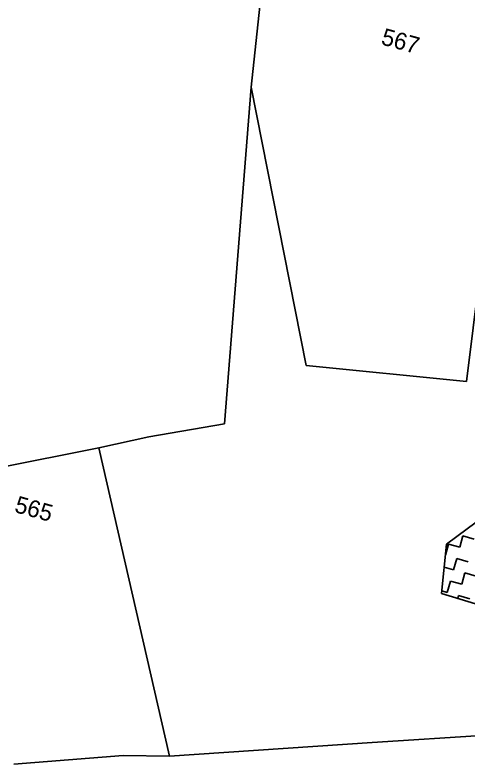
# Model space of a CAD drawing. Header units: metres. Extents: x 291974 to 293244, y 2020596 to 2023640.
# Drawn here: x 292807.5 to 292904, y 2022852.8 to 2023012.3 of the extents above; entities that cross this region are included whole.
import ezdxf
from ezdxf.enums import TextEntityAlignment as Align

# ---------------------------------------------------------------- set-up
doc = ezdxf.new("R2010")
doc.units = ezdxf.units.M
doc.header["$MEASUREMENT"] = 0
for name, color, linetype in [('POLY_HATCH', 12, 'Continuous'), ('POLY_PARCEL', 6, 'Continuous'), ('TEXT_PARCEL', 7, 'Continuous')]:
    doc.layers.add(name, color=color, linetype=linetype)
doc.styles.add('TEXT_MAP', font='')
doc.styles.get('TEXT_MAP').set_extended_font_data('Kruti Dev 050')

msp = doc.modelspace()

# ---------------------------------------------------------------- linework, layer by layer
at = {"layer": 'POLY_HATCH'}
for p, q in [((292899.44, 2022899.67), (292920.69, 2022915.45)), ((292898.33, 2022889.15), (292899.44, 2022899.67)), ((292921.67, 2022882.07), (292898.33, 2022889.15))]:
    msp.add_line(p, q, dxfattribs=at)
at = {"layer": 'POLY_HATCH', "linetype": 'Continuous'}
for p, q in [((292902.25, 2022898.99), (292902.92, 2022901.4)), ((292902.92, 2022901.4), (292905.33, 2022900.73)), ((292899.2, 2022897.33), (292899.84, 2022899.65)), ((292899.84, 2022899.65), (292902.25, 2022898.99)), ((292900.91, 2022894.17), (292901.58, 2022896.58)), ((292901.58, 2022896.58), (292903.99, 2022895.91)), ((292898.92, 2022894.72), (292900.91, 2022894.17)), ((292902.66, 2022891.09), (292903.32, 2022893.5)), ((292903.32, 2022893.5), (292905.74, 2022892.83)), ((292899.58, 2022889.34), (292900.25, 2022891.75)), ((292900.25, 2022891.75), (292902.66, 2022891.09)), ((292898.39, 2022889.67), (292899.58, 2022889.34)), ((292901.82, 2022888.09), (292901.99, 2022888.68)), ((292901.99, 2022888.68), (292904.4, 2022888.01))]:
    msp.add_line(p, q, dxfattribs=at)
at = {"layer": 'POLY_PARCEL'}
for p, q in [((292857.83, 2022996.93), (292862.77, 2023043.23)), ((292852.12, 2022925.24), (292857.83, 2022996.93)), ((292869.55, 2022937.68), (292857.83, 2022996.93)), ((292910.2, 2022987.39), (292903.7, 2022934.26)), ((292903.7, 2022934.26), (292869.55, 2022937.68)), ((292836.02, 2022922.45), (292852.12, 2022925.24)), ((292825.37, 2022920.15), (292836.02, 2022922.45)), ((292825.37, 2022920.15), (292789.43, 2022913)), ((292840.44, 2022854.5), (292825.37, 2022920.15)), ((292983.41, 2022863.67), (292883.61, 2022857.44)), ((292883.61, 2022857.44), (292840.44, 2022854.5)), ((292807.23, 2022852.84), (292830.52, 2022854.64)), ((292830.52, 2022854.64), (292840.44, 2022854.5))]:
    msp.add_line(p, q, dxfattribs=at)

# ---------------------------------------------------------------- texts
at = {"layer": 'TEXT_PARCEL', "style": 'TEXT_MAP'}
for s, p in [('567', (292889.16, 2023005)), ('565', (292811.08, 2022905.44))]:
    msp.add_text(s, height=3.602, rotation=344.4986, dxfattribs=at).set_placement(p, align=Align.CENTER)

doc.saveas('drawing.dxf')
